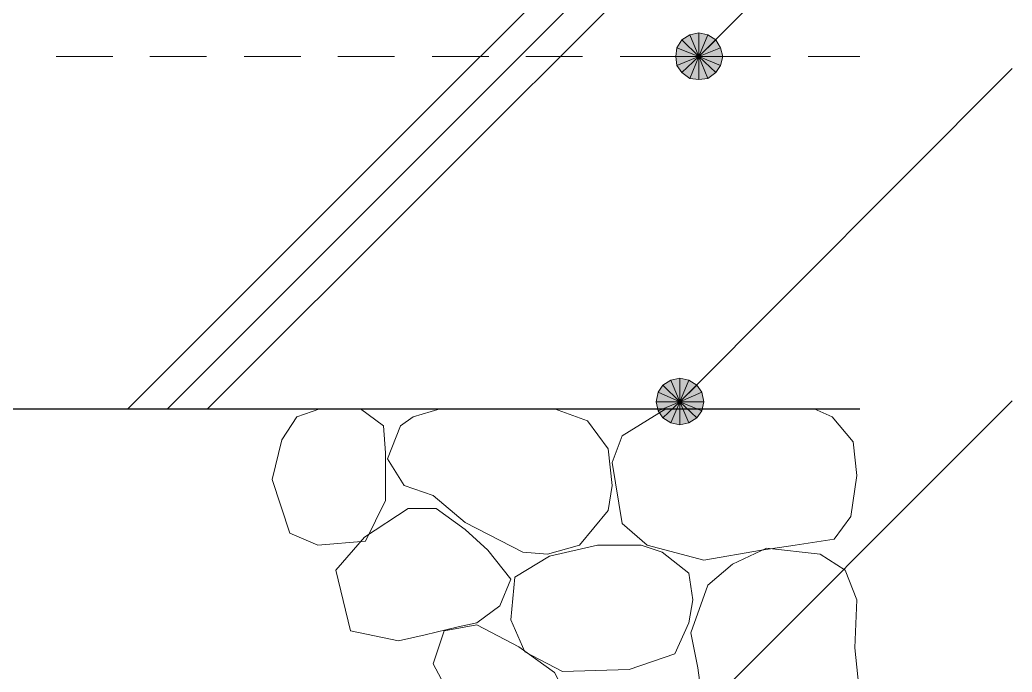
# Model space of a CAD drawing. Header units: millimetres. Extents: x 0 to 420, y 0 to 297.
# Drawn here: x 151.88 to 173, y 227.53 to 241.41 of the extents above; entities that cross this region are included whole.
import ezdxf

# ---------------------------------------------------------------- set-up
doc = ezdxf.new("R2010")
doc.units = ezdxf.units.MM

msp = doc.modelspace()

# ---------------------------------------------------------------- hatches: boundary and pattern name
h = msp.add_hatch(color=7)
h.paths.add_polyline_path([(166.518, 241.088), (166.328, 241.131), (166.328, 240.623), (166.518, 241.088)])
h.paths.add_polyline_path([(166.328, 241.131), (166.328, 240.623), (166.137, 241.088), (166.328, 241.131)])
h.paths.add_polyline_path([(166.328, 240.623), (166.137, 241.088), (165.968, 240.982), (166.328, 240.623)])
h = msp.add_hatch(color=7)
h.paths.add_polyline_path([(165.968, 240.982), (165.862, 240.813), (166.328, 240.623), (165.968, 240.982)])
h.paths.add_polyline_path([(165.862, 240.813), (166.328, 240.623), (165.841, 240.623), (165.862, 240.813)])
h.paths.add_polyline_path([(166.328, 240.623), (165.841, 240.623), (165.862, 240.432), (166.328, 240.623)])
h = msp.add_hatch(color=7)
h.paths.add_polyline_path([(166.836, 240.623), (166.793, 240.813), (166.328, 240.623), (166.836, 240.623)])
h.paths.add_polyline_path([(166.793, 240.813), (166.328, 240.623), (166.687, 240.982), (166.793, 240.813)])
h.paths.add_polyline_path([(166.328, 240.623), (166.687, 240.982), (166.518, 241.088), (166.328, 240.623)])
for points in [[(165.862, 240.432), (165.968, 240.284), (166.328, 240.623), (165.862, 240.432)], [(165.46, 233.087), (165.566, 232.939), (165.926, 233.278), (165.46, 233.087)]]:
    msp.add_hatch(color=7).paths.add_polyline_path(points)
h = msp.add_hatch(color=7)
h.paths.add_polyline_path([(165.968, 240.284), (166.137, 240.157), (166.328, 240.623), (165.968, 240.284)])
h.paths.add_polyline_path([(166.137, 240.157), (166.328, 240.623), (166.328, 240.136), (166.137, 240.157)])
h.paths.add_polyline_path([(166.328, 240.623), (166.328, 240.136), (166.518, 240.157), (166.328, 240.623)])
h = msp.add_hatch(color=7)
h.paths.add_polyline_path([(166.518, 240.157), (166.687, 240.284), (166.328, 240.623), (166.518, 240.157)])
h.paths.add_polyline_path([(166.687, 240.284), (166.328, 240.623), (166.793, 240.432), (166.687, 240.284)])
h.paths.add_polyline_path([(166.328, 240.623), (166.793, 240.432), (166.836, 240.623), (166.328, 240.623)])
h = msp.add_hatch(color=7)
h.paths.add_polyline_path([(166.116, 233.743), (165.926, 233.786), (165.926, 233.278), (166.116, 233.743)])
h.paths.add_polyline_path([(165.926, 233.786), (165.926, 233.278), (165.735, 233.743), (165.926, 233.786)])
h.paths.add_polyline_path([(165.926, 233.278), (165.735, 233.743), (165.566, 233.638), (165.926, 233.278)])
h = msp.add_hatch(color=7)
h.paths.add_polyline_path([(166.434, 233.278), (166.391, 233.489), (165.926, 233.278), (166.434, 233.278)])
h.paths.add_polyline_path([(166.391, 233.489), (165.926, 233.278), (166.285, 233.638), (166.391, 233.489)])
h.paths.add_polyline_path([(165.926, 233.278), (166.285, 233.638), (166.116, 233.743), (165.926, 233.278)])
h = msp.add_hatch(color=7)
h.paths.add_polyline_path([(165.566, 233.638), (165.46, 233.489), (165.926, 233.278), (165.566, 233.638)])
h.paths.add_polyline_path([(165.46, 233.489), (165.926, 233.278), (165.418, 233.278), (165.46, 233.489)])
h.paths.add_polyline_path([(165.926, 233.278), (165.418, 233.278), (165.46, 233.087), (165.926, 233.278)])
h = msp.add_hatch(color=7)
h.paths.add_polyline_path([(165.566, 232.939), (165.735, 232.833), (165.926, 233.278), (165.566, 232.939)])
h.paths.add_polyline_path([(165.735, 232.833), (165.926, 233.278), (165.926, 232.791), (165.735, 232.833)])
h.paths.add_polyline_path([(165.926, 233.278), (165.926, 232.791), (166.116, 232.833), (165.926, 233.278)])
h = msp.add_hatch(color=7)
h.paths.add_polyline_path([(166.116, 232.833), (166.285, 232.939), (165.926, 233.278), (166.116, 232.833)])
h.paths.add_polyline_path([(166.285, 232.939), (165.926, 233.278), (166.391, 233.087), (166.285, 232.939)])
h.paths.add_polyline_path([(165.926, 233.278), (166.391, 233.087), (166.434, 233.278), (165.926, 233.278)])

# ---------------------------------------------------------------- linework, layer by layer
at = {"lineweight": 13}
for points in [[(154.178, 233.13), (169.185, 248.137)], [(155.025, 233.13), (169.757, 247.862)], [(166.328, 240.623), (172.868, 247.163)], [(155.871, 233.13), (169.757, 246.994)], [(152.654, 240.623), (153.861, 240.623)], [(154.644, 240.623), (155.85, 240.623)], [(156.654, 240.623), (157.861, 240.623)], [(158.644, 240.623), (159.851, 240.623)], [(160.655, 240.623), (161.862, 240.623)], [(162.645, 240.623), (163.851, 240.623)], [(164.655, 240.623), (165.862, 240.623)], [(166.645, 240.623), (167.852, 240.623)], [(168.656, 240.623), (169.757, 240.623)], [(165.926, 233.278), (172.995, 240.369)], [(159.131, 233.13), (159.618, 232.77), (159.66, 232.198), (159.66, 231.182), (159.237, 230.314), (158.221, 230.23), (157.628, 230.484), (157.247, 231.627), (157.459, 232.473), (157.776, 232.96), (158.263, 233.13)], [(163.259, 233.13), (163.957, 232.876), (164.402, 232.283), (164.486, 231.5), (164.402, 230.971), (163.788, 230.23), (163.11, 230.039), (162.581, 230.082), (161.354, 230.717), (160.676, 231.288), (160.062, 231.5), (159.703, 232.071), (159.978, 232.77), (160.253, 232.96), (160.824, 233.13)], [(165.629, 233.13), (164.698, 232.558), (164.486, 231.987), (164.698, 230.696), (165.227, 230.23), (166.434, 229.912), (167.661, 230.124), (168.381, 230.23), (169.206, 230.357), (169.566, 230.844), (169.693, 231.712), (169.609, 232.431), (169.164, 232.96), (168.783, 233.13)], [(165.926, 226.229), (172.995, 233.299)]]:
    msp.add_lwpolyline(points, dxfattribs=at)
at = {"lineweight": 0}
for points in [[(166.328, 241.131), (166.328, 240.623), (166.137, 241.088)], [(166.518, 241.088), (166.328, 241.131), (166.328, 240.623)], [(165.968, 240.982), (165.862, 240.813), (166.328, 240.623)], [(166.328, 240.623), (166.137, 241.088), (165.968, 240.982)], [(166.328, 240.623), (166.687, 240.982), (166.518, 241.088)], [(166.793, 240.813), (166.328, 240.623), (166.687, 240.982)], [(165.862, 240.813), (166.328, 240.623), (165.841, 240.623)], [(166.836, 240.623), (166.793, 240.813), (166.328, 240.623)], [(166.328, 240.623), (165.841, 240.623), (165.862, 240.432)], [(165.862, 240.432), (165.968, 240.284), (166.328, 240.623)], [(165.968, 240.284), (166.137, 240.157), (166.328, 240.623)], [(166.137, 240.157), (166.328, 240.623), (166.328, 240.136)], [(166.328, 240.623), (166.328, 240.136), (166.518, 240.157)], [(166.518, 240.157), (166.687, 240.284), (166.328, 240.623)], [(166.687, 240.284), (166.328, 240.623), (166.793, 240.432)], [(166.328, 240.623), (166.793, 240.432), (166.836, 240.623)], [(165.926, 233.278), (165.735, 233.743), (165.566, 233.638)], [(165.926, 233.786), (165.926, 233.278), (165.735, 233.743)], [(166.116, 233.743), (165.926, 233.786), (165.926, 233.278)], [(165.926, 233.278), (166.285, 233.638), (166.116, 233.743)], [(165.566, 233.638), (165.46, 233.489), (165.926, 233.278)], [(166.391, 233.489), (165.926, 233.278), (166.285, 233.638)], [(165.46, 233.489), (165.926, 233.278), (165.418, 233.278)], [(166.434, 233.278), (166.391, 233.489), (165.926, 233.278)], [(165.926, 233.278), (165.418, 233.278), (165.46, 233.087)], [(165.46, 233.087), (165.566, 232.939), (165.926, 233.278)], [(165.566, 232.939), (165.735, 232.833), (165.926, 233.278)], [(165.735, 232.833), (165.926, 233.278), (165.926, 232.791)], [(165.926, 233.278), (165.926, 232.791), (166.116, 232.833)], [(166.116, 232.833), (166.285, 232.939), (165.926, 233.278)], [(166.285, 232.939), (165.926, 233.278), (166.391, 233.087)], [(165.926, 233.278), (166.391, 233.087), (166.434, 233.278)]]:
    msp.add_lwpolyline(points, close=True, dxfattribs=at)
at = {"lineweight": 30}
msp.add_lwpolyline([(134.747, 233.13), (169.757, 233.13)], dxfattribs=at)
at = {"lineweight": 13}
for points in [[(161.205, 228.494), (161.608, 228.579), (162.094, 228.939), (162.327, 229.51), (161.84, 230.124), (161.354, 230.568), (160.74, 231.013), (160.147, 231.013), (159.216, 230.399), (158.602, 229.701), (158.919, 228.409), (159.935, 228.198), (160.507, 228.325)], [(166.116, 228.579), (166.201, 229.066), (166.116, 229.637), (165.545, 230.082), (165.1, 230.23), (164.169, 230.23), (163.153, 229.997), (162.412, 229.553), (162.327, 228.642), (162.624, 227.965), (163.428, 227.542), (164.846, 227.584), (165.82, 227.923)], [(168.677, 226.335), (169.079, 226.293), (169.609, 226.526), (169.736, 227.224), (169.651, 228.05), (169.693, 229.066), (169.439, 229.701), (168.91, 230.039), (167.767, 230.166), (167.047, 229.828), (166.518, 229.383), (166.158, 228.367), (166.307, 227.626), (166.391, 226.991), (166.751, 226.737), (167.577, 226.039), (167.979, 226.081)], [(162.179, 226.61), (162.666, 226.462), (163.237, 226.526), (163.597, 226.864), (163.259, 227.521), (162.496, 228.071), (161.608, 228.537), (160.909, 228.409), (160.676, 227.711), (161.078, 226.949), (161.565, 226.695)]]:
    msp.add_lwpolyline(points, close=True, dxfattribs=at)

doc.saveas('drawing.dxf')
